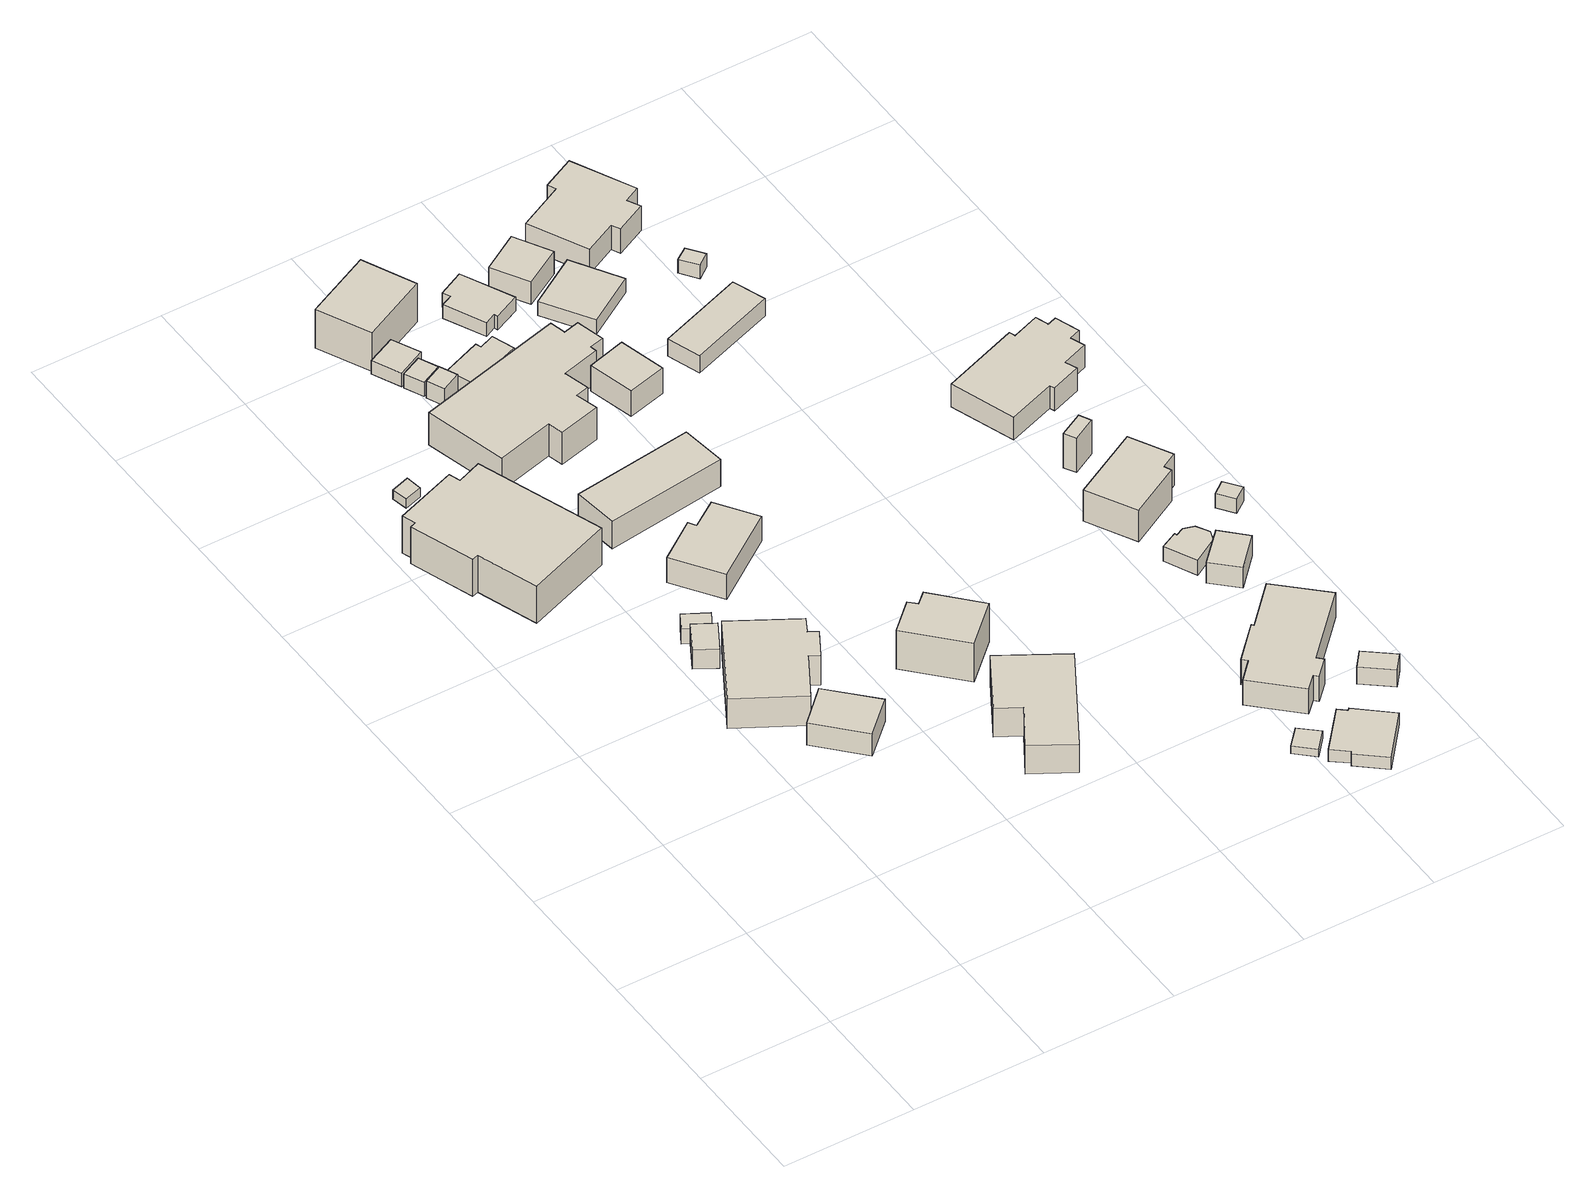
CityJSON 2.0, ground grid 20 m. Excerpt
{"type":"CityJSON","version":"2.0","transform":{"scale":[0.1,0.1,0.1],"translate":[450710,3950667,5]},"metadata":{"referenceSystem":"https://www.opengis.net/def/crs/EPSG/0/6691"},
"CityObjects":{
"building1":{"type":"Building","attributes":{"LandSlideRiskAttribute.description":"1","LandSlideRiskAttribute.areaType":"2","Height.highReference":"highestRoofEdge","Height.lowReference":"lowestGroundPoint","Height.status":"measured","measuredHeight":9.6,"class":"3001","usage":"461","storeysAboveGround":9999,"BuildingDetailAttribute.buildingRoofEdgeArea":309,"BuildingDetailAttribute.urbanPlanType":"21","BuildingDetailAttribute.districtsAndZonesType":"0","BuildingDetailAttribute.landUseType":"211","BuildingDetailAttribute.specifiedBuildingCoverageRate":-9999,"BuildingDetailAttribute.specifiedFloorAreaRate":-9999,"BuildingDetailAttribute.surveyYear":"0001-01-01","BuildingIDAttribute.prefecture":"12","BuildingIDAttribute.city":"12347"},"geometry":[{"type":"Solid","lod":"1","boundaries":[[[[0,1,2,3,4,5,6,7,8,9]],[[8,10,11,9]],[[7,12,10,8]],[[6,13,12,7]],[[5,14,13,6]],[[4,15,14,5]],[[3,16,15,4]],[[2,17,16,3]],[[1,18,17,2]],[[0,19,18,1]],[[9,11,19,0]],[[10,12,13,14,15,16,17,18,19,11]]]]}]},
"building2":{"type":"Building","attributes":{"LandSlideRiskAttribute.description":"1","LandSlideRiskAttribute.areaType":"2","Height.highReference":"highestRoofEdge","Height.lowReference":"lowestGroundPoint","Height.status":"measured","measuredHeight":5.8,"class":"3001","usage":"461","storeysAboveGround":9999,"BuildingDetailAttribute.buildingRoofEdgeArea":7.3,"BuildingDetailAttribute.urbanPlanType":"21","BuildingDetailAttribute.districtsAndZonesType":"0","BuildingDetailAttribute.landUseType":"211","BuildingDetailAttribute.specifiedBuildingCoverageRate":-9999,"BuildingDetailAttribute.specifiedFloorAreaRate":-9999,"BuildingDetailAttribute.surveyYear":"0001-01-01","BuildingIDAttribute.prefecture":"12","BuildingIDAttribute.city":"12347"},"geometry":[{"type":"Solid","lod":"1","boundaries":[[[[20,21,22,23]],[[22,24,25,23]],[[21,26,24,22]],[[20,27,26,21]],[[23,25,27,20]],[[24,26,27,25]]]]}]},
"building3":{"type":"Building","attributes":{"Height.highReference":"highestRoofEdge","Height.lowReference":"lowestGroundPoint","Height.status":"measured","measuredHeight":3.8,"class":"3001","usage":"461","storeysAboveGround":9999,"BuildingDetailAttribute.buildingRoofEdgeArea":17.5,"BuildingDetailAttribute.urbanPlanType":"21","BuildingDetailAttribute.districtsAndZonesType":"0","BuildingDetailAttribute.landUseType":"211","BuildingDetailAttribute.specifiedBuildingCoverageRate":-9999,"BuildingDetailAttribute.specifiedFloorAreaRate":-9999,"BuildingDetailAttribute.surveyYear":"0001-01-01","BuildingIDAttribute.prefecture":"12","BuildingIDAttribute.city":"12347"},"geometry":[{"type":"Solid","lod":"1","boundaries":[[[[28,29,30,31]],[[30,32,33,31]],[[29,34,32,30]],[[28,35,34,29]],[[31,33,35,28]],[[32,34,35,33]]]]}]},
"building4":{"type":"Building","attributes":{"Height.highReference":"highestRoofEdge","Height.lowReference":"lowestGroundPoint","Height.status":"measured","measuredHeight":5.6,"class":"3001","usage":"461","storeysAboveGround":9999,"BuildingDetailAttribute.buildingRoofEdgeArea":60.1,"BuildingDetailAttribute.urbanPlanType":"21","BuildingDetailAttribute.districtsAndZonesType":"0","BuildingDetailAttribute.landUseType":"211","BuildingDetailAttribute.specifiedBuildingCoverageRate":-9999,"BuildingDetailAttribute.specifiedFloorAreaRate":-9999,"BuildingDetailAttribute.surveyYear":"0001-01-01","BuildingIDAttribute.prefecture":"12","BuildingIDAttribute.city":"12347"},"geometry":[{"type":"Solid","lod":"1","boundaries":[[[[36,37,38,39]],[[38,40,41,39]],[[37,42,40,38]],[[36,43,42,37]],[[39,41,43,36]],[[40,42,43,41]]]]}]},
"building5":{"type":"Building","attributes":{"LandSlideRiskAttribute.description":"1","LandSlideRiskAttribute.areaType":"2","Height.highReference":"highestRoofEdge","Height.lowReference":"lowestGroundPoint","Height.status":"measured","measuredHeight":7.7,"class":"3001","usage":"461","storeysAboveGround":9999,"BuildingDetailAttribute.buildingRoofEdgeArea":169.7,"BuildingDetailAttribute.urbanPlanType":"21","BuildingDetailAttribute.districtsAndZonesType":"0","BuildingDetailAttribute.landUseType":"211","BuildingDetailAttribute.specifiedBuildingCoverageRate":-9999,"BuildingDetailAttribute.specifiedFloorAreaRate":-9999,"BuildingDetailAttribute.surveyYear":"0001-01-01","BuildingIDAttribute.prefecture":"12","BuildingIDAttribute.city":"12347"},"geometry":[{"type":"Solid","lod":"1","boundaries":[[[[44,45,46,47,48,49,50,51]],[[50,52,53,51]],[[49,54,52,50]],[[48,55,54,49]],[[47,56,55,48]],[[46,57,56,47]],[[45,58,57,46]],[[44,59,58,45]],[[51,53,59,44]],[[52,54,55,56,57,58,59,53]]]]}]},
"building6":{"type":"Building","attributes":{"Height.highReference":"highestRoofEdge","Height.lowReference":"lowestGroundPoint","Height.status":"measured","measuredHeight":4.5,"class":"3001","usage":"461","storeysAboveGround":9999,"BuildingDetailAttribute.buildingRoofEdgeArea":11.5,"BuildingDetailAttribute.urbanPlanType":"21","BuildingDetailAttribute.districtsAndZonesType":"0","BuildingDetailAttribute.landUseType":"211","BuildingDetailAttribute.specifiedBuildingCoverageRate":-9999,"BuildingDetailAttribute.specifiedFloorAreaRate":-9999,"BuildingDetailAttribute.surveyYear":"0001-01-01","BuildingIDAttribute.prefecture":"12","BuildingIDAttribute.city":"12347"},"geometry":[{"type":"Solid","lod":"1","boundaries":[[[[60,61,62,63]],[[62,64,65,63]],[[61,66,64,62]],[[60,67,66,61]],[[63,65,67,60]],[[64,66,67,65]]]]}]},
"building7":{"type":"Building","attributes":{"LandSlideRiskAttribute.description":"1","LandSlideRiskAttribute.areaType":"1","Height.highReference":"highestRoofEdge","Height.lowReference":"lowestGroundPoint","Height.status":"measured","measuredHeight":2.5,"class":"3001","usage":"461","storeysAboveGround":9999,"BuildingDetailAttribute.buildingRoofEdgeArea":5.4,"BuildingDetailAttribute.urbanPlanType":"21","BuildingDetailAttribute.districtsAndZonesType":"0","BuildingDetailAttribute.landUseType":"211","BuildingDetailAttribute.specifiedBuildingCoverageRate":-9999,"BuildingDetailAttribute.specifiedFloorAreaRate":-9999,"BuildingDetailAttribute.surveyYear":"0001-01-01","BuildingIDAttribute.prefecture":"12","BuildingIDAttribute.city":"12347"},"geometry":[{"type":"Solid","lod":"1","boundaries":[[[[68,69,70,71]],[[70,72,73,71]],[[69,74,72,70]],[[68,75,74,69]],[[71,73,75,68]],[[72,74,75,73]]]]}]},
"building8":{"type":"Building","attributes":{"Height.highReference":"highestRoofEdge","Height.lowReference":"lowestGroundPoint","Height.status":"measured","measuredHeight":9,"class":"3001","usage":"461","storeysAboveGround":9999,"BuildingDetailAttribute.buildingRoofEdgeArea":94.3,"BuildingDetailAttribute.urbanPlanType":"21","BuildingDetailAttribute.districtsAndZonesType":"0","BuildingDetailAttribute.landUseType":"211","BuildingDetailAttribute.specifiedBuildingCoverageRate":-9999,"BuildingDetailAttribute.specifiedFloorAreaRate":-9999,"BuildingDetailAttribute.surveyYear":"0001-01-01","BuildingIDAttribute.prefecture":"12","BuildingIDAttribute.city":"12347"},"geometry":[{"type":"Solid","lod":"1","boundaries":[[[[76,77,78,79,80,81]],[[80,82,83,81]],[[79,84,82,80]],[[78,85,84,79]],[[77,86,85,78]],[[76,87,86,77]],[[81,83,87,76]],[[82,84,85,86,87,83]]]]}]},
"building9":{"type":"Building","attributes":{"LandSlideRiskAttribute.description":"1","LandSlideRiskAttribute.areaType":"1","Height.highReference":"highestRoofEdge","Height.lowReference":"lowestGroundPoint","Height.status":"measured","measuredHeight":2.6,"class":"3001","usage":"461","storeysAboveGround":9999,"BuildingDetailAttribute.buildingRoofEdgeArea":10.7,"BuildingDetailAttribute.urbanPlanType":"21","BuildingDetailAttribute.districtsAndZonesType":"0","BuildingDetailAttribute.landUseType":"211","BuildingDetailAttribute.specifiedBuildingCoverageRate":-9999,"BuildingDetailAttribute.specifiedFloorAreaRate":-9999,"BuildingDetailAttribute.surveyYear":"0001-01-01","BuildingIDAttribute.prefecture":"12","BuildingIDAttribute.city":"12347"},"geometry":[{"type":"Solid","lod":"1","boundaries":[[[[88,89,90,91]],[[90,92,93,91]],[[89,94,92,90]],[[88,95,94,89]],[[91,93,95,88]],[[92,94,95,93]]]]}]},
"building10":{"type":"Building","attributes":{"LandSlideRiskAttribute.description":"1","LandSlideRiskAttribute.areaType":"1","Height.highReference":"highestRoofEdge","Height.lowReference":"lowestGroundPoint","Height.status":"measured","measuredHeight":3.8,"class":"3001","usage":"461","storeysAboveGround":9999,"BuildingDetailAttribute.buildingRoofEdgeArea":22,"BuildingDetailAttribute.urbanPlanType":"21","BuildingDetailAttribute.districtsAndZonesType":"0","BuildingDetailAttribute.landUseType":"211","BuildingDetailAttribute.specifiedBuildingCoverageRate":-9999,"BuildingDetailAttribute.specifiedFloorAreaRate":-9999,"BuildingDetailAttribute.surveyYear":"0001-01-01","BuildingIDAttribute.prefecture":"12","BuildingIDAttribute.city":"12347"},"geometry":[{"type":"Solid","lod":"1","boundaries":[[[[96,97,98,99]],[[98,100,101,99]],[[97,102,100,98]],[[96,103,102,97]],[[99,101,103,96]],[[100,102,103,101]]]]}]},
"building11":{"type":"Building","attributes":{"LandSlideRiskAttribute.description":"1","LandSlideRiskAttribute.areaType":"1","Height.highReference":"highestRoofEdge","Height.lowReference":"lowestGroundPoint","Height.status":"measured","measuredHeight":-9999,"class":"3001","usage":"461","storeysAboveGround":9999,"BuildingDetailAttribute.buildingRoofEdgeArea":9,"BuildingDetailAttribute.urbanPlanType":"21","BuildingDetailAttribute.districtsAndZonesType":"0","BuildingDetailAttribute.landUseType":"211","BuildingDetailAttribute.specifiedBuildingCoverageRate":-9999,"BuildingDetailAttribute.specifiedFloorAreaRate":-9999,"BuildingDetailAttribute.surveyYear":"0001-01-01","BuildingIDAttribute.prefecture":"12","BuildingIDAttribute.city":"12347"},"geometry":[{"type":"Solid","lod":"1","boundaries":[[[[104,105,106,107]],[[106,108,109,107]],[[105,110,108,106]],[[104,111,110,105]],[[107,109,111,104]],[[108,110,111,109]]]]}]},
"building12":{"type":"Building","attributes":{"Height.highReference":"highestRoofEdge","Height.lowReference":"lowestGroundPoint","Height.status":"measured","measuredHeight":8,"class":"3001","usage":"461","storeysAboveGround":9999,"BuildingDetailAttribute.buildingRoofEdgeArea":125.5,"BuildingDetailAttribute.urbanPlanType":"21","BuildingDetailAttribute.districtsAndZonesType":"0","BuildingDetailAttribute.landUseType":"211","BuildingDetailAttribute.specifiedBuildingCoverageRate":-9999,"BuildingDetailAttribute.specifiedFloorAreaRate":-9999,"BuildingDetailAttribute.surveyYear":"0001-01-01","BuildingIDAttribute.prefecture":"12","BuildingIDAttribute.city":"12347"},"geometry":[{"type":"Solid","lod":"1","boundaries":[[[[112,113,114,115]],[[114,116,117,115]],[[113,118,116,114]],[[112,119,118,113]],[[115,117,119,112]],[[116,118,119,117]]]]}]},
"building13":{"type":"Building","attributes":{"LandSlideRiskAttribute.description":"1","LandSlideRiskAttribute.areaType":"1","Height.highReference":"highestRoofEdge","Height.lowReference":"lowestGroundPoint","Height.status":"measured","measuredHeight":6.1,"class":"3001","usage":"461","storeysAboveGround":9999,"BuildingDetailAttribute.buildingRoofEdgeArea":160.7,"BuildingDetailAttribute.urbanPlanType":"21","BuildingDetailAttribute.districtsAndZonesType":"0","BuildingDetailAttribute.landUseType":"211","BuildingDetailAttribute.specifiedBuildingCoverageRate":-9999,"BuildingDetailAttribute.specifiedFloorAreaRate":-9999,"BuildingDetailAttribute.surveyYear":"0001-01-01","BuildingIDAttribute.prefecture":"12","BuildingIDAttribute.city":"12347"},"geometry":[{"type":"Solid","lod":"1","boundaries":[[[[120,121,122,123,124,125]],[[124,126,127,125]],[[123,128,126,124]],[[122,129,128,123]],[[121,130,129,122]],[[120,131,130,121]],[[125,127,131,120]],[[126,128,129,130,131,127]]]]}]},
"building14":{"type":"Building","attributes":{"Height.highReference":"highestRoofEdge","Height.lowReference":"lowestGroundPoint","Height.status":"measured","measuredHeight":7.7,"class":"3001","usage":"461","storeysAboveGround":9999,"BuildingDetailAttribute.buildingRoofEdgeArea":96.6,"BuildingDetailAttribute.urbanPlanType":"21","BuildingDetailAttribute.districtsAndZonesType":"0","BuildingDetailAttribute.landUseType":"211","BuildingDetailAttribute.specifiedBuildingCoverageRate":-9999,"BuildingDetailAttribute.specifiedFloorAreaRate":-9999,"BuildingDetailAttribute.surveyYear":"0001-01-01","BuildingIDAttribute.prefecture":"12","BuildingIDAttribute.city":"12347"},"geometry":[{"type":"Solid","lod":"1","boundaries":[[[[132,133,134,135]],[[134,136,137,135]],[[133,138,136,134]],[[132,139,138,133]],[[135,137,139,132]],[[136,138,139,137]]]]}]},
"building15":{"type":"Building","attributes":{"Height.highReference":"highestRoofEdge","Height.lowReference":"lowestGroundPoint","Height.status":"measured","measuredHeight":8.7,"class":"3001","usage":"461","storeysAboveGround":9999,"BuildingDetailAttribute.buildingRoofEdgeArea":78.6,"BuildingDetailAttribute.urbanPlanType":"21","BuildingDetailAttribute.districtsAndZonesType":"0","BuildingDetailAttribute.landUseType":"211","BuildingDetailAttribute.specifiedBuildingCoverageRate":-9999,"BuildingDetailAttribute.specifiedFloorAreaRate":-9999,"BuildingDetailAttribute.surveyYear":"0001-01-01","BuildingIDAttribute.prefecture":"12","BuildingIDAttribute.city":"12347"},"geometry":[{"type":"Solid","lod":"1","boundaries":[[[[140,141,142,143,144,145]],[[144,146,147,145]],[[143,148,146,144]],[[142,149,148,143]],[[141,150,149,142]],[[140,151,150,141]],[[145,147,151,140]],[[146,148,149,150,151,147]]]]}]},
"building16":{"type":"Building","attributes":{"LandSlideRiskAttribute.description":"1","LandSlideRiskAttribute.areaType":"1","Height.highReference":"highestRoofEdge","Height.lowReference":"lowestGroundPoint","Height.status":"measured","measuredHeight":8.5,"class":"3001","usage":"461","storeysAboveGround":9999,"BuildingDetailAttribute.buildingRoofEdgeArea":294.6,"BuildingDetailAttribute.urbanPlanType":"21","BuildingDetailAttribute.districtsAndZonesType":"0","BuildingDetailAttribute.landUseType":"211","BuildingDetailAttribute.specifiedBuildingCoverageRate":-9999,"BuildingDetailAttribute.specifiedFloorAreaRate":-9999,"BuildingDetailAttribute.surveyYear":"0001-01-01","BuildingIDAttribute.prefecture":"12","BuildingIDAttribute.city":"12347"},"geometry":[{"type":"Solid","lod":"1","boundaries":[[[[152,153,154,155,156,157,158,159,160,161,162,163,164,165]],[[164,166,167,165]],[[163,168,166,164]],[[162,169,168,163]],[[161,170,169,162]],[[160,171,170,161]],[[159,172,171,160]],[[158,173,172,159]],[[157,174,173,158]],[[156,175,174,157]],[[155,176,175,156]],[[154,177,176,155]],[[153,178,177,154]],[[152,179,178,153]],[[165,167,179,152]],[[166,168,169,170,171,172,173,174,175,176,177,178,179,167]]]]}]},
"building17":{"type":"Building","attributes":{"Height.highReference":"highestRoofEdge","Height.lowReference":"lowestGroundPoint","Height.status":"measured","measuredHeight":2.8,"class":"3001","usage":"461","storeysAboveGround":9999,"BuildingDetailAttribute.buildingRoofEdgeArea":36.1,"BuildingDetailAttribute.urbanPlanType":"21","BuildingDetailAttribute.districtsAndZonesType":"0","BuildingDetailAttribute.landUseType":"211","BuildingDetailAttribute.specifiedBuildingCoverageRate":-9999,"BuildingDetailAttribute.specifiedFloorAreaRate":-9999,"BuildingDetailAttribute.surveyYear":"0001-01-01","BuildingIDAttribute.prefecture":"12","BuildingIDAttribute.city":"12347"},"geometry":[{"type":"Solid","lod":"1","boundaries":[[[[180,181,182,183,184,185]],[[184,186,187,185]],[[183,188,186,184]],[[182,189,188,183]],[[181,190,189,182]],[[180,191,190,181]],[[185,187,191,180]],[[186,188,189,190,191,187]]]]}]},
"building18":{"type":"Building","attributes":{"Height.highReference":"highestRoofEdge","Height.lowReference":"lowestGroundPoint","Height.status":"measured","measuredHeight":3.3,"class":"3001","usage":"461","storeysAboveGround":9999,"BuildingDetailAttribute.buildingRoofEdgeArea":48.8,"BuildingDetailAttribute.urbanPlanType":"21","BuildingDetailAttribute.districtsAndZonesType":"0","BuildingDetailAttribute.landUseType":"211","BuildingDetailAttribute.specifiedBuildingCoverageRate":-9999,"BuildingDetailAttribute.specifiedFloorAreaRate":-9999,"BuildingDetailAttribute.surveyYear":"0001-01-01","BuildingIDAttribute.prefecture":"12","BuildingIDAttribute.city":"12347"},"geometry":[{"type":"Solid","lod":"1","boundaries":[[[[192,193,194,195,196,197,198,199]],[[198,200,201,199]],[[197,202,200,198]],[[196,203,202,197]],[[195,204,203,196]],[[194,205,204,195]],[[193,206,205,194]],[[192,207,206,193]],[[199,201,207,192]],[[200,202,203,204,205,206,207,201]]]]}]},
"building19":{"type":"Building","attributes":{"Height.highReference":"highestRoofEdge","Height.lowReference":"lowestGroundPoint","Height.status":"measured","measuredHeight":5.7,"class":"3001","usage":"461","storeysAboveGround":9999,"BuildingDetailAttribute.buildingRoofEdgeArea":43.3,"BuildingDetailAttribute.urbanPlanType":"21","BuildingDetailAttribute.districtsAndZonesType":"0","BuildingDetailAttribute.landUseType":"211","BuildingDetailAttribute.specifiedBuildingCoverageRate":-9999,"BuildingDetailAttribute.specifiedFloorAreaRate":-9999,"BuildingDetailAttribute.surveyYear":"0001-01-01","BuildingIDAttribute.prefecture":"12","BuildingIDAttribute.city":"12347"},"geometry":[{"type":"Solid","lod":"1","boundaries":[[[[208,209,210,211]],[[210,212,213,211]],[[209,214,212,210]],[[208,215,214,209]],[[211,213,215,208]],[[212,214,215,213]]]]}]},
"building20":{"type":"Building","attributes":{"Height.highReference":"highestRoofEdge","Height.lowReference":"lowestGroundPoint","Height.status":"measured","measuredHeight":2.9,"class":"3001","usage":"461","storeysAboveGround":9999,"BuildingDetailAttribute.buildingRoofEdgeArea":13,"BuildingDetailAttribute.urbanPlanType":"21","BuildingDetailAttribute.districtsAndZonesType":"0","BuildingDetailAttribute.landUseType":"211","BuildingDetailAttribute.specifiedBuildingCoverageRate":-9999,"BuildingDetailAttribute.specifiedFloorAreaRate":-9999,"BuildingDetailAttribute.surveyYear":"0001-01-01","BuildingIDAttribute.prefecture":"12","BuildingIDAttribute.city":"12347"},"geometry":[{"type":"Solid","lod":"1","boundaries":[[[[216,217,218,219]],[[218,220,221,219]],[[217,222,220,218]],[[216,223,222,217]],[[219,221,223,216]],[[220,222,223,221]]]]}]},
"building21":{"type":"Building","attributes":{"Height.highReference":"highestRoofEdge","Height.lowReference":"lowestGroundPoint","Height.status":"measured","measuredHeight":5.3,"class":"3001","usage":"461","storeysAboveGround":9999,"BuildingDetailAttribute.buildingRoofEdgeArea":40.3,"BuildingDetailAttribute.urbanPlanType":"21","BuildingDetailAttribute.districtsAndZonesType":"0","BuildingDetailAttribute.landUseType":"211","BuildingDetailAttribute.specifiedBuildingCoverageRate":-9999,"BuildingDetailAttribute.specifiedFloorAreaRate":-9999,"BuildingDetailAttribute.surveyYear":"0001-01-01","BuildingIDAttribute.prefecture":"12","BuildingIDAttribute.city":"12347"},"geometry":[{"type":"Solid","lod":"1","boundaries":[[[[224,225,226,227]],[[226,228,229,227]],[[225,230,228,226]],[[224,231,230,225]],[[227,229,231,224]],[[228,230,231,229]]]]}]},
"building22":{"type":"Building","attributes":{"Height.highReference":"highestRoofEdge","Height.lowReference":"lowestGroundPoint","Height.status":"measured","measuredHeight":5.1,"class":"3001","usage":"461","storeysAboveGround":9999,"BuildingDetailAttribute.buildingRoofEdgeArea":74,"BuildingDetailAttribute.urbanPlanType":"21","BuildingDetailAttribute.districtsAndZonesType":"0","BuildingDetailAttribute.landUseType":"211","BuildingDetailAttribute.specifiedBuildingCoverageRate":-9999,"BuildingDetailAttribute.specifiedFloorAreaRate":-9999,"BuildingDetailAttribute.surveyYear":"0001-01-01","BuildingIDAttribute.prefecture":"12","BuildingIDAttribute.city":"12347"},"geometry":[{"type":"Solid","lod":"1","boundaries":[[[[232,233,234,235]],[[234,236,237,235]],[[233,238,236,234]],[[232,239,238,233]],[[235,237,239,232]],[[236,238,239,237]]]]}]},
"building23":{"type":"Building","attributes":{"Height.highReference":"highestRoofEdge","Height.lowReference":"lowestGroundPoint","Height.status":"measured","measuredHeight":3.9,"class":"3001","usage":"461","storeysAboveGround":9999,"BuildingDetailAttribute.buildingRoofEdgeArea":68.8,"BuildingDetailAttribute.urbanPlanType":"21","BuildingDetailAttribute.districtsAndZonesType":"0","BuildingDetailAttribute.landUseType":"211","BuildingDetailAttribute.specifiedBuildingCoverageRate":-9999,"BuildingDetailAttribute.specifiedFloorAreaRate":-9999,"BuildingDetailAttribute.surveyYear":"0001-01-01","BuildingIDAttribute.prefecture":"12","BuildingIDAttribute.city":"12347"},"geometry":[{"type":"Solid","lod":"1","boundaries":[[[[240,241,242,243,244,245,246,247]],[[246,248,249,247]],[[245,250,248,246]],[[244,251,250,245]],[[243,252,251,244]],[[242,253,252,243]],[[241,254,253,242]],[[240,255,254,241]],[[247,249,255,240]],[[248,250,251,252,253,254,255,249]]]]}]},
"building24":{"type":"Building","attributes":{"Height.highReference":"highestRoofEdge","Height.lowReference":"lowestGroundPoint","Height.status":"measured","measuredHeight":-9999,"class":"3003","usage":"461","storeysAboveGround":9999,"BuildingDetailAttribute.buildingRoofEdgeArea":74.1,"BuildingDetailAttribute.urbanPlanType":"21","BuildingDetailAttribute.districtsAndZonesType":"0","BuildingDetailAttribute.landUseType":"211","BuildingDetailAttribute.specifiedBuildingCoverageRate":-9999,"BuildingDetailAttribute.specifiedFloorAreaRate":-9999,"BuildingDetailAttribute.surveyYear":"0001-01-01","BuildingIDAttribute.prefecture":"12","BuildingIDAttribute.city":"12347"},"geometry":[{"type":"Solid","lod":"1","boundaries":[[[[256,257,258,259]],[[258,260,261,259]],[[257,262,260,258]],[[256,263,262,257]],[[259,261,263,256]],[[260,262,263,261]]]]}]},
"building25":{"type":"Building","attributes":{"Height.highReference":"highestRoofEdge","Height.lowReference":"lowestGroundPoint","Height.status":"measured","measuredHeight":6.6,"class":"3001","usage":"461","storeysAboveGround":9999,"BuildingDetailAttribute.buildingRoofEdgeArea":176,"BuildingDetailAttribute.urbanPlanType":"21","BuildingDetailAttribute.districtsAndZonesType":"0","BuildingDetailAttribute.landUseType":"211","BuildingDetailAttribute.specifiedBuildingCoverageRate":-9999,"BuildingDetailAttribute.specifiedFloorAreaRate":-9999,"BuildingDetailAttribute.surveyYear":"0001-01-01","BuildingIDAttribute.prefecture":"12","BuildingIDAttribute.city":"12347"},"geometry":[{"type":"Solid","lod":"1","boundaries":[[[[264,265,266,267,268,269,270,271,272,273,274,275]],[[274,276,277,275]],[[273,278,276,274]],[[272,279,278,273]],[[271,280,279,272]],[[270,281,280,271]],[[269,282,281,270]],[[268,283,282,269]],[[267,284,283,268]],[[266,285,284,267]],[[265,286,285,266]],[[264,287,286,265]],[[275,277,287,264]],[[276,278,279,280,281,282,283,284,285,286,287,277]]]]}]},
"building26":{"type":"Building","attributes":{"Height.highReference":"highestRoofEdge","Height.lowReference":"lowestGroundPoint","Height.status":"measured","measuredHeight":10.9,"class":"3001","usage":"461","storeysAboveGround":9999,"BuildingDetailAttribute.buildingRoofEdgeArea":140.9,"BuildingDetailAttribute.urbanPlanType":"21","BuildingDetailAttribute.districtsAndZonesType":"0","BuildingDetailAttribute.landUseType":"211","BuildingDetailAttribute.specifiedBuildingCoverageRate":-9999,"BuildingDetailAttribute.specifiedFloorAreaRate":-9999,"BuildingDetailAttribute.surveyYear":"0001-01-01","BuildingIDAttribute.prefecture":"12","BuildingIDAttribute.city":"12347"},"geometry":[{"type":"Solid","lod":"1","boundaries":[[[[288,289,290,291,292,293,294,295,296,297]],[[296,298,299,297]],[[295,300,298,296]],[[294,301,300,295]],[[293,302,301,294]],[[292,303,302,293]],[[291,304,303,292]],[[290,305,304,291]],[[289,306,305,290]],[[288,307,306,289]],[[297,299,307,288]],[[298,300,301,302,303,304,305,306,307,299]]]]}]},
"building27":{"type":"Building","attributes":{"Height.highReference":"highestRoofEdge","Height.lowReference":"lowestGroundPoint","Height.status":"measured","measuredHeight":-9999,"class":"3001","usage":"461","storeysAboveGround":9999,"BuildingDetailAttribute.buildingRoofEdgeArea":16.1,"BuildingDetailAttribute.urbanPlanType":"21","BuildingDetailAttribute.districtsAndZonesType":"0","BuildingDetailAttribute.landUseType":"211","BuildingDetailAttribute.specifiedBuildingCoverageRate":-9999,"BuildingDetailAttribute.specifiedFloorAreaRate":-9999,"BuildingDetailAttribute.surveyYear":"0001-01-01","BuildingIDAttribute.prefecture":"12","BuildingIDAttribute.city":"12347"},"geometry":[{"type":"Solid","lod":"1","boundaries":[[[[308,309,310,311]],[[310,312,313,311]],[[309,314,312,310]],[[308,315,314,309]],[[311,313,315,308]],[[312,314,315,313]]]]}]},
"building28":{"type":"Building","attributes":{"Height.highReference":"highestRoofEdge","Height.lowReference":"lowestGroundPoint","Height.status":"measured","measuredHeight":2.5,"class":"3001","usage":"461","storeysAboveGround":9999,"BuildingDetailAttribute.buildingRoofEdgeArea":7.1,"BuildingDetailAttribute.urbanPlanType":"21","BuildingDetailAttribute.districtsAndZonesType":"0","BuildingDetailAttribute.landUseType":"211","BuildingDetailAttribute.specifiedBuildingCoverageRate":-9999,"BuildingDetailAttribute.specifiedFloorAreaRate":-9999,"BuildingDetailAttribute.surveyYear":"0001-01-01","BuildingIDAttribute.prefecture":"12","BuildingIDAttribute.city":"12347"},"geometry":[{"type":"Solid","lod":"1","boundaries":[[[[316,317,318,319]],[[318,320,321,319]],[[317,322,320,318]],[[316,323,322,317]],[[319,321,323,316]],[[320,322,323,321]]]]}]},
"building29":{"type":"Building","attributes":{"Height.highReference":"highestRoofEdge","Height.lowReference":"lowestGroundPoint","Height.status":"measured","measuredHeight":3.1,"class":"3001","usage":"461","storeysAboveGround":9999,"BuildingDetailAttribute.buildingRoofEdgeArea":25.6,"BuildingDetailAttribute.urbanPlanType":"21","BuildingDetailAttribute.districtsAndZonesType":"0","BuildingDetailAttribute.landUseType":"211","BuildingDetailAttribute.specifiedBuildingCoverageRate":-9999,"BuildingDetailAttribute.specifiedFloorAreaRate":-9999,"BuildingDetailAttribute.surveyYear":"0001-01-01","BuildingIDAttribute.prefecture":"12","BuildingIDAttribute.city":"12347"},"geometry":[{"type":"Solid","lod":"1","boundaries":[[[[324,325,326,327,328,329,330,331]],[[330,332,333,331]],[[329,334,332,330]],[[328,335,334,329]],[[327,336,335,328]],[[326,337,336,327]],[[325,338,337,326]],[[324,339,338,325]],[[331,333,339,324]],[[332,334,335,336,337,338,339,333]]]]}]},
"building30":{"type":"Building","attributes":{"Height.highReference":"highestRoofEdge","Height.lowReference":"lowestGroundPoint","Height.status":"measured","measuredHeight":4.4,"class":"3001","usage":"461","storeysAboveGround":9999,"BuildingDetailAttribute.buildingRoofEdgeArea":30.3,"BuildingDetailAttribute.urbanPlanType":"21","BuildingDetailAttribute.districtsAndZonesType":"0","BuildingDetailAttribute.landUseType":"211","BuildingDetailAttribute.specifiedBuildingCoverageRate":-9999,"BuildingDetailAttribute.specifiedFloorAreaRate":-9999,"BuildingDetailAttribute.surveyYear":"0001-01-01","BuildingIDAttribute.prefecture":"12","BuildingIDAttribute.city":"12347"},"geometry":[{"type":"Solid","lod":"1","boundaries":[[[[340,341,342,343]],[[342,344,345,343]],[[341,346,344,342]],[[340,347,346,341]],[[343,345,347,340]],[[344,346,347,345]]]]}]},
"building31":{"type":"Building","attributes":{"Height.highReference":"highestRoofEdge","Height.lowReference":"lowestGroundPoint","Height.status":"measured","measuredHeight":7.9,"class":"3001","usage":"461","storeysAboveGround":9999,"BuildingDetailAttribute.buildingRoofEdgeArea":92.6,"BuildingDetailAttribute.urbanPlanType":"21","BuildingDetailAttribute.districtsAndZonesType":"0","BuildingDetailAttribute.landUseType":"211","BuildingDetailAttribute.specifiedBuildingCoverageRate":-9999,"BuildingDetailAttribute.specifiedFloorAreaRate":-9999,"BuildingDetailAttribute.surveyYear":"0001-01-01","BuildingIDAttribute.prefecture":"12","BuildingIDAttribute.city":"12347"},"geometry":[{"type":"Solid","lod":"1","boundaries":[[[[348,349,350,351,352,353]],[[352,354,355,353]],[[351,356,354,352]],[[350,357,356,351]],[[349,358,357,350]],[[348,359,358,349]],[[353,355,359,348]],[[354,356,357,358,359,355]]]]}]},
"building32":{"type":"Building","attributes":{"Height.highReference":"highestRoofEdge","Height.lowReference":"lowestGroundPoint","Height.status":"measured","measuredHeight":-9999,"class":"3001","usage":"461","storeysAboveGround":9999,"BuildingDetailAttribute.buildingRoofEdgeArea":8,"BuildingDetailAttribute.urbanPlanType":"21","BuildingDetailAttribute.districtsAndZonesType":"0","BuildingDetailAttribute.landUseType":"211","BuildingDetailAttribute.specifiedBuildingCoverageRate":-9999,"BuildingDetailAttribute.specifiedFloorAreaRate":-9999,"BuildingDetailAttribute.surveyYear":"0001-01-01","BuildingIDAttribute.prefecture":"12","BuildingIDAttribute.city":"12347"},"geometry":[{"type":"Solid","lod":"1","boundaries":[[[[360,361,362,363]],[[362,364,365,363]],[[361,366,364,362]],[[360,367,366,361]],[[363,365,367,360]],[[364,366,367,365]]]]}]},
"building33":{"type":"Building","attributes":{"Height.highReference":"highestRoofEdge","Height.lowReference":"lowestGroundPoint","Height.status":"measured","measuredHeight":8,"class":"3001","usage":"461","storeysAboveGround":9999,"BuildingDetailAttribute.buildingRoofEdgeArea":173.3,"BuildingDetailAttribute.urbanPlanType":"21","BuildingDetailAttribute.districtsAndZonesType":"0","BuildingDetailAttribute.landUseType":"211","BuildingDetailAttribute.specifiedBuildingCoverageRate":-9999,"BuildingDetailAttribute.specifiedFloorAreaRate":-9999,"BuildingDetailAttribute.surveyYear":"0001-01-01","BuildingIDAttribute.prefecture":"12","BuildingIDAttribute.city":"12347"},"geometry":[{"type":"Solid","lod":"1","boundaries":[[[[368,369,370,371,372,373,374,375,376,377,378,379,380,381]],[[380,382,383,381]],[[379,384,382,380]],[[378,385,384,379]],[[377,386,385,378]],[[376,387,386,377]],[[375,388,387,376]],[[374,389,388,375]],[[373,390,389,374]],[[372,391,390,373]],[[371,392,391,372]],[[370,393,392,371]],[[369,394,393,370]],[[368,395,394,369]],[[381,383,395,368]],[[382,384,385,386,387,388,389,390,391,392,393,394,395,383]]]]}]},
"building34":{"type":"Building","attributes":{"Height.highReference":"highestRoofEdge","Height.lowReference":"lowestGroundPoint","Height.status":"measured","measuredHeight":2.7,"class":"3001","usage":"461","storeysAboveGround":9999,"BuildingDetailAttribute.buildingRoofEdgeArea":7.5,"BuildingDetailAttribute.urbanPlanType":"21","BuildingDetailAttribute.districtsAndZonesType":"0","BuildingDetailAttribute.landUseType":"211","BuildingDetailAttribute.specifiedBuildingCoverageRate":-9999,"BuildingDetailAttribute.specifiedFloorAreaRate":-9999,"BuildingDetailAttribute.surveyYear":"0001-01-01","BuildingIDAttribute.prefecture":"12","BuildingIDAttribute.city":"12347"},"geometry":[{"type":"Solid","lod":"1","boundaries":[[[[396,397,398,399]],[[398,400,401,399]],[[397,402,400,398]],[[396,403,402,397]],[[399,401,403,396]],[[400,402,403,401]]]]}]}
},
"vertices":[
[216,882,16],[85,834,16],[53,925,16],[43,922,16],[9,1018,16],[18,1021,16],[11,1041,16],[105,1075,16],[111,1058,16],[148,1072,16],[111,1058,81],[148,1072,81],[105,1075,81],[11,1041,81],[18,1021,81],[9,1018,81],[43,922,81],[53,925,81],[85,834,81],[216,882,81],
[61,1109,17],[56,1133,17],[84,1142,17],[88,1117,17],[84,1142,33],[88,1117,33],[56,1133,33],[61,1109,33],
[230,622,29],[199,640,29],[224,683,29],[255,665,29],[224,683,63],[255,665,63],[199,640,63],[230,622,63],
[356,422,28],[306,375,28],[246,439,28],[295,486,28],[246,439,67],[295,486,67],[306,375,67],[356,422,67],
[252,651,27],[346,596,27],[334,574,27],[347,566,27],[324,526,27],[310,534,27],[271,468,27],[177,522,27],[271,468,79],[177,522,79],[310,534,79],[324,526,79],[347,566,79],[334,574,79],[346,596,79],[252,651,79],
[215,691,26],[230,716,26],[265,696,26],[250,671,26],[265,696,52],[250,671,52],[230,716,52],[215,691,52],
[121,1067,17],[112,1090,17],[132,1098,17],[141,1075,17],[132,1098,39],[141,1075,39],[112,1090,39],[121,1067,39],
[317,740,15],[269,809,15],[328,851,15],[335,840,15],[375,867,15],[415,809,15],[375,867,59],[415,809,59],[335,840,59],[328,851,59],[269,809,59],[317,740,59],
[218,1324,11],[231,1296,11],[199,1281,11],[186,1309,11],[199,1281,36],[186,1309,36],[231,1296,36],[218,1324,36],
[208,1374,11],[228,1333,11],[185,1312,11],[165,1354,11],[185,1312,35],[165,1354,35],[228,1333,35],[208,1374,35],
[229,1291,11],[241,1265,11],[212,1251,11],[200,1277,11],[212,1251,41],[200,1277,41],[241,1265,41],[229,1291,41],
[247,905,11],[238,973,11],[420,997,11],[429,929,11],[420,997,59],[429,929,59],[238,973,59],[247,905,59],
[606,358,22],[518,209,22],[458,245,22],[495,307,22],[461,327,22],[513,414,22],[461,327,72],[513,414,72],[495,307,72],[458,245,72],[518,209,72],[606,358,72],
[269,1406,10],[169,1358,10],[131,1436,10],[232,1484,10],[131,1436,78],[232,1484,78],[169,1358,78],[269,1406,78],
[425,503,23],[466,541,23],[477,530,23],[494,545,23],[554,481,23],[496,427,23],[554,481,91],[496,427,91],[494,545,91],[477,530,91],[466,541,91],[425,503,91],
[380,1259,10],[386,1235,10],[410,1241,10],[421,1198,10],[399,1193,10],[401,1183,10],[344,1168,10],[354,1130,10],[334,1125,10],[343,1092,10],[280,1076,10],[274,1099,10],[187,1077,10],[155,1201,10],[187,1077,67],[155,1201,67],[274,1099,67],[280,1076,67],[343,1092,67],[334,1125,67],[354,1130,67],[344,1168,67],[401,1183,67],[399,1193,67],[421,1198,67],[410,1241,67],[386,1235,67],[380,1259,67],
[253,1245,10],[238,1286,10],[296,1308,10],[299,1300,10],[322,1309,10],[334,1275,10],[322,1309,34],[334,1275,34],[299,1300,34],[296,1308,34],[238,1286,34],[253,1245,34],
[389,1357,8],[350,1339,8],[348,1344,8],[331,1336,8],[302,1396,8],[319,1404,8],[313,1415,8],[352,1434,8],[313,1415,32],[352,1434,32],[319,1404,32],[302,1396,32],[331,1336,32],[348,1344,32],[350,1339,32],[389,1357,32],
[444,1189,11],[462,1119,11],[404,1104,11],[386,1173,11],[404,1104,56],[386,1173,56],[462,1119,56],[444,1189,56],
[800,75,13],[773,100,13],[797,126,13],[824,102,13],[797,126,26],[824,102,26],[773,100,26],[800,75,26],
[414,1358,6],[382,1411,6],[439,1445,6],[470,1391,6],[439,1445,46],[470,1391,46],[382,1411,46],[414,1358,46],
[409,1335,7],[484,1381,7],[528,1310,7],[454,1264,7],[528,1310,32],[454,1264,32],[484,1381,32],[409,1335,32],
[921,70,13],[866,4,13],[826,38,13],[829,42,13],[806,61,13],[856,120,13],[868,110,13],[871,113,13],[868,110,34],[871,113,34],[856,120,34],[806,61,34],[829,42,34],[826,38,34],[866,4,34],[921,70,34],
[526,1130,6],[509,1180,6],[639,1226,6],[657,1176,6],[639,1226,36],[657,1176,36],[509,1180,36],[526,1130,36],
[877,200,8],[885,192,8],[861,168,8],[855,174,8],[836,155,8],[774,216,8],[800,243,8],[793,250,8],[840,299,8],[843,296,8],[899,354,8],[965,291,8],[899,354,52],[965,291,52],[843,296,52],[840,299,52],[793,250,52],[800,243,52],[774,216,52],[836,155,52],[855,174,52],[861,168,52],[885,192,52],[877,200,52],
[535,1487,6],[529,1499,6],[578,1523,6],[624,1431,6],[600,1419,6],[610,1400,6],[564,1377,6],[557,1390,6],[509,1366,6],[466,1453,6],[509,1366,49],[466,1453,49],[557,1390,49],[564,1377,49],[610,1400,49],[600,1419,49],[624,1431,49],[578,1523,49],[529,1499,49],[535,1487,49],
[978,158,11],[959,134,11],[918,167,11],[937,191,11],[918,167,41],[937,191,41],[959,134,41],[978,158,41],
[643,1295,6],[624,1281,6],[606,1306,6],[625,1319,6],[606,1306,30],[625,1319,30],[624,1281,30],[643,1295,30],
[836,503,7],[862,516,7],[863,512,7],[876,518,7],[892,513,7],[903,494,7],[897,478,7],[859,456,7],[897,478,33],[859,456,33],[903,494,33],[892,513,33],[876,518,33],[863,512,33],[862,516,33],[836,503,33],
[905,484,6],[939,450,6],[896,405,6],[861,439,6],[896,405,42],[861,439,42],[939,450,42],[905,484,42],
[894,679,6],[927,618,6],[903,605,6],[908,594,6],[830,552,6],[791,624,6],[830,552,61],[791,624,61],[908,594,61],[903,605,61],[927,618,61],[894,679,61],
[859,741,8],[868,724,8],[833,705,8],[823,722,8],[833,705,68],[823,722,68],[868,724,68],[859,741,68],
[882,942,6],[885,933,6],[926,948,6],[933,928,6],[947,933,6],[960,896,6],[943,890,6],[951,869,6],[912,855,6],[919,837,6],[874,821,6],[871,828,6],[799,803,6],[765,900,6],[799,803,46],[765,900,46],[871,828,46],[874,821,46],[919,837,46],[912,855,46],[951,869,46],[943,890,46],[960,896,46],[947,933,46],[933,928,46],[926,948,46],[885,933,46],[882,942,46],
[987,545,5],[967,530,5],[949,554,5],[969,569,5],[949,554,30],[969,569,30],[967,530,30],[987,545,30]
]}
